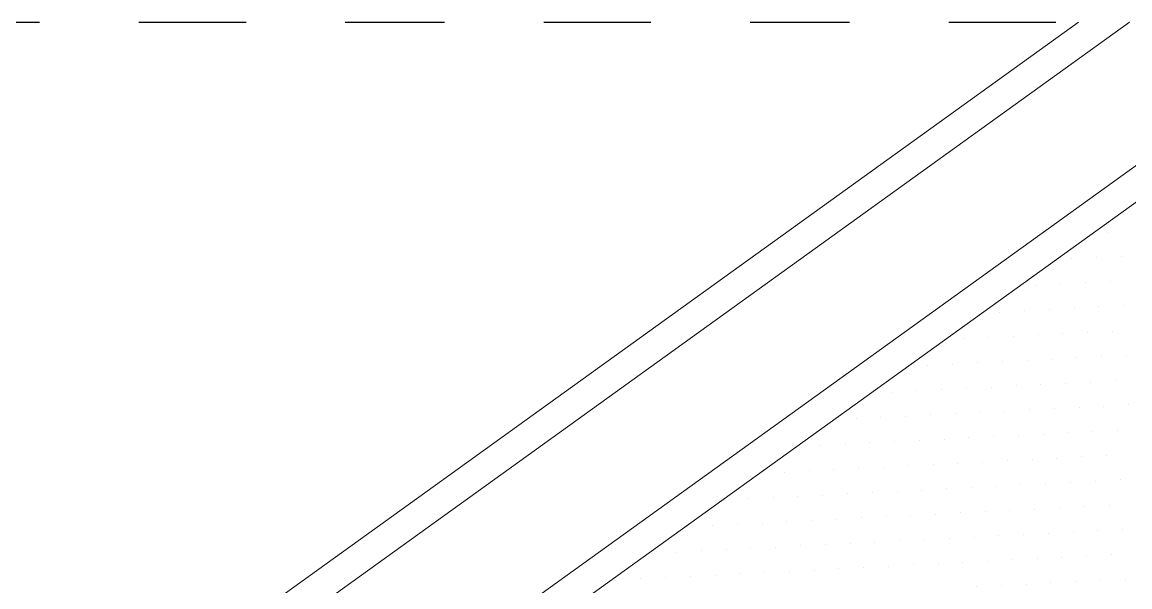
# Model space of a CAD drawing. Header units: inches. Extents: x -1721 to -596, y -6348 to -3031.
# Drawn here: x -822.639 to -821.523, y -3137.234 to -3136.665 of the extents above; entities that cross this region are included whole.
import ezdxf

# ---------------------------------------------------------------- set-up
doc = ezdxf.new("R2010")
doc.units = ezdxf.units.IN
doc.header["$MEASUREMENT"] = 0
doc.linetypes.add('$0$ACAD_ISO10W100', pattern=[18, 12, -3, 0, -3])
doc.layers.add('$0$AA pareti non sezionate', color=2, linetype='Continuous', lineweight=25)
doc.layers.add('$0$AA- arredo', color=8, linetype='Continuous', lineweight=18)

msp = doc.modelspace()

# ---------------------------------------------------------------- linework, layer by layer
at = {"layer": '$0$AA pareti non sezionate', "linetype": '$0$ACAD_ISO10W100', "ltscale": 0.009}
msp.add_line((-823.3371, -3136.6652), (-811.1798, -3136.6652), dxfattribs=at)
at = {"layer": '$0$AA- arredo'}
for p, q in [((-821.5744, -3136.6652), (-823.7544, -3138.2342)), ((-821.523, -3136.6652), (-823.7125, -3138.241)), ((-821.3158, -3136.6652), (-822.243, -3137.3325)), ((-821.2644, -3136.6652), (-822.2011, -3137.3393))]:
    msp.add_line(p, q, dxfattribs=at)
at = {"layer": '$0$AA- arredo', "linetype": 'Continuous'}
for p, q in [((-821.5451, -3136.8766), (-821.5451, -3136.8766)), ((-821.5813, -3136.9035), (-821.5813, -3136.9035)), ((-821.5563, -3136.9022), (-821.5563, -3136.9022)), ((-821.5313, -3136.9009), (-821.5313, -3136.9009)), ((-821.5426, -3136.9265), (-821.5426, -3136.9265)), ((-821.6175, -3136.9304), (-821.6175, -3136.9304)), ((-821.5925, -3136.9291), (-821.5925, -3136.9291)), ((-821.5675, -3136.9278), (-821.5675, -3136.9278)), ((-821.6536, -3136.9572), (-821.6536, -3136.9572)), ((-821.6287, -3136.956), (-821.6287, -3136.956)), ((-821.6037, -3136.9547), (-821.6037, -3136.9547)), ((-821.5787, -3136.9534), (-821.5787, -3136.9534)), ((-821.5538, -3136.9521), (-821.5538, -3136.9521)), ((-821.5288, -3136.9509), (-821.5288, -3136.9509)), ((-821.6649, -3136.9828), (-821.6649, -3136.9828)), ((-821.6399, -3136.9816), (-821.6399, -3136.9816)), ((-821.6149, -3136.9803), (-821.6149, -3136.9803)), ((-821.59, -3136.979), (-821.59, -3136.979)), ((-821.565, -3136.9777), (-821.565, -3136.9777)), ((-821.54, -3136.9765), (-821.54, -3136.9765)), ((-821.6898, -3136.9841), (-821.6898, -3136.9841)), ((-821.6012, -3137.0046), (-821.6012, -3137.0046)), ((-821.5762, -3137.0034), (-821.5762, -3137.0034)), ((-821.5512, -3137.0021), (-821.5512, -3137.0021)), ((-821.5263, -3137.0008), (-821.5263, -3137.0008)), ((-821.726, -3137.011), (-821.726, -3137.011)), ((-821.701, -3137.0097), (-821.701, -3137.0097)), ((-821.6761, -3137.0084), (-821.6761, -3137.0084)), ((-821.6511, -3137.0072), (-821.6511, -3137.0072)), ((-821.6261, -3137.0059), (-821.6261, -3137.0059)), ((-821.5624, -3137.0277), (-821.5624, -3137.0277)), ((-821.5375, -3137.0264), (-821.5375, -3137.0264)), ((-821.7622, -3137.0379), (-821.7622, -3137.0379)), ((-821.7372, -3137.0366), (-821.7372, -3137.0366)), ((-821.7122, -3137.0353), (-821.7122, -3137.0353)), ((-821.6873, -3137.034), (-821.6873, -3137.034)), ((-821.6623, -3137.0328), (-821.6623, -3137.0328)), ((-821.6373, -3137.0315), (-821.6373, -3137.0315)), ((-821.6124, -3137.0302), (-821.6124, -3137.0302)), ((-821.5874, -3137.029), (-821.5874, -3137.029)), ((-821.7235, -3137.0609), (-821.7235, -3137.0609)), ((-821.6985, -3137.0596), (-821.6985, -3137.0596)), ((-821.6735, -3137.0584), (-821.6735, -3137.0584)), ((-821.6486, -3137.0571), (-821.6486, -3137.0571)), ((-821.6236, -3137.0558), (-821.6236, -3137.0558)), ((-821.5986, -3137.0546), (-821.5986, -3137.0546)), ((-821.5737, -3137.0533), (-821.5737, -3137.0533)), ((-821.5487, -3137.052), (-821.5487, -3137.052)), ((-821.5237, -3137.0507), (-821.5237, -3137.0507)), ((-821.7984, -3137.0647), (-821.7984, -3137.0647)), ((-821.7734, -3137.0635), (-821.7734, -3137.0635)), ((-821.7484, -3137.0622), (-821.7484, -3137.0622)), ((-821.6598, -3137.0827), (-821.6598, -3137.0827)), ((-821.6348, -3137.0814), (-821.6348, -3137.0814)), ((-821.6098, -3137.0802), (-821.6098, -3137.0802)), ((-821.5849, -3137.0789), (-821.5849, -3137.0789)), ((-821.5599, -3137.0776), (-821.5599, -3137.0776)), ((-821.5349, -3137.0763), (-821.5349, -3137.0763)), ((-821.8345, -3137.0916), (-821.8345, -3137.0916)), ((-821.8096, -3137.0903), (-821.8096, -3137.0903)), ((-821.7846, -3137.0891), (-821.7846, -3137.0891)), ((-821.7596, -3137.0878), (-821.7596, -3137.0878)), ((-821.7347, -3137.0865), (-821.7347, -3137.0865)), ((-821.7097, -3137.0853), (-821.7097, -3137.0853)), ((-821.6847, -3137.084), (-821.6847, -3137.084)), ((-821.621, -3137.1058), (-821.621, -3137.1058)), ((-821.5961, -3137.1045), (-821.5961, -3137.1045)), ((-821.5711, -3137.1032), (-821.5711, -3137.1032)), ((-821.5461, -3137.102), (-821.5461, -3137.102)), ((-821.8208, -3137.1159), (-821.8208, -3137.1159)), ((-821.7958, -3137.1147), (-821.7958, -3137.1147)), ((-821.7708, -3137.1134), (-821.7708, -3137.1134)), ((-821.7459, -3137.1121), (-821.7459, -3137.1121)), ((-821.7209, -3137.1109), (-821.7209, -3137.1109)), ((-821.6959, -3137.1096), (-821.6959, -3137.1096)), ((-821.671, -3137.1083), (-821.671, -3137.1083)), ((-821.646, -3137.107), (-821.646, -3137.107)), ((-821.8957, -3137.1198), (-821.8957, -3137.1198)), ((-821.8707, -3137.1185), (-821.8707, -3137.1185)), ((-821.8458, -3137.1172), (-821.8458, -3137.1172)), ((-821.5574, -3137.1276), (-821.5574, -3137.1276)), ((-821.5324, -3137.1263), (-821.5324, -3137.1263)), ((-821.7821, -3137.139), (-821.7821, -3137.139)), ((-821.7571, -3137.1377), (-821.7571, -3137.1377)), ((-821.7321, -3137.1365), (-821.7321, -3137.1365)), ((-821.7072, -3137.1352), (-821.7072, -3137.1352)), ((-821.6822, -3137.1339), (-821.6822, -3137.1339)), ((-821.6572, -3137.1326), (-821.6572, -3137.1326)), ((-821.6323, -3137.1314), (-821.6323, -3137.1314)), ((-821.6073, -3137.1301), (-821.6073, -3137.1301)), ((-821.5823, -3137.1288), (-821.5823, -3137.1288)), ((-821.9319, -3137.1466), (-821.9319, -3137.1466)), ((-821.9069, -3137.1454), (-821.9069, -3137.1454)), ((-821.8819, -3137.1441), (-821.8819, -3137.1441)), ((-821.857, -3137.1428), (-821.857, -3137.1428)), ((-821.832, -3137.1415), (-821.832, -3137.1415)), ((-821.807, -3137.1403), (-821.807, -3137.1403)), ((-821.7184, -3137.1608), (-821.7184, -3137.1608)), ((-821.6934, -3137.1595), (-821.6934, -3137.1595)), ((-821.6684, -3137.1582), (-821.6684, -3137.1582)), ((-821.6435, -3137.157), (-821.6435, -3137.157)), ((-821.6185, -3137.1557), (-821.6185, -3137.1557)), ((-821.5935, -3137.1544), (-821.5935, -3137.1544)), ((-821.5686, -3137.1532), (-821.5686, -3137.1532)), ((-821.5436, -3137.1519), (-821.5436, -3137.1519)), ((-821.9431, -3137.1722), (-821.9431, -3137.1722)), ((-821.9181, -3137.171), (-821.9181, -3137.171)), ((-821.8931, -3137.1697), (-821.8931, -3137.1697)), ((-821.8682, -3137.1684), (-821.8682, -3137.1684)), ((-821.8432, -3137.1672), (-821.8432, -3137.1672)), ((-821.8182, -3137.1659), (-821.8182, -3137.1659)), ((-821.7933, -3137.1646), (-821.7933, -3137.1646)), ((-821.7683, -3137.1633), (-821.7683, -3137.1633)), ((-821.7433, -3137.1621), (-821.7433, -3137.1621)), ((-821.968, -3137.1735), (-821.968, -3137.1735)), ((-821.6796, -3137.1839), (-821.6796, -3137.1839)), ((-821.6547, -3137.1826), (-821.6547, -3137.1826)), ((-821.6297, -3137.1813), (-821.6297, -3137.1813)), ((-821.6047, -3137.18), (-821.6047, -3137.18)), ((-821.5798, -3137.1788), (-821.5798, -3137.1788)), ((-821.5548, -3137.1775), (-821.5548, -3137.1775)), ((-821.5298, -3137.1762), (-821.5298, -3137.1762)), ((-821.8794, -3137.194), (-821.8794, -3137.194)), ((-821.8544, -3137.1928), (-821.8544, -3137.1928)), ((-821.8295, -3137.1915), (-821.8295, -3137.1915)), ((-821.8045, -3137.1902), (-821.8045, -3137.1902)), ((-821.7795, -3137.1889), (-821.7795, -3137.1889)), ((-821.7545, -3137.1877), (-821.7545, -3137.1877)), ((-821.7296, -3137.1864), (-821.7296, -3137.1864)), ((-821.7046, -3137.1851), (-821.7046, -3137.1851)), ((-822.0042, -3137.2004), (-822.0042, -3137.2004)), ((-821.9793, -3137.1991), (-821.9793, -3137.1991)), ((-821.9543, -3137.1978), (-821.9543, -3137.1978)), ((-821.9293, -3137.1966), (-821.9293, -3137.1966)), ((-821.9044, -3137.1953), (-821.9044, -3137.1953)), ((-821.616, -3137.2056), (-821.616, -3137.2056)), ((-821.591, -3137.2044), (-821.591, -3137.2044)), ((-821.566, -3137.2031), (-821.566, -3137.2031)), ((-821.5411, -3137.2018), (-821.5411, -3137.2018)), ((-821.8407, -3137.2171), (-821.8407, -3137.2171)), ((-821.8157, -3137.2158), (-821.8157, -3137.2158)), ((-821.7907, -3137.2145), (-821.7907, -3137.2145)), ((-821.7658, -3137.2133), (-821.7658, -3137.2133)), ((-821.7408, -3137.212), (-821.7408, -3137.212)), ((-821.7158, -3137.2107), (-821.7158, -3137.2107)), ((-821.6909, -3137.2095), (-821.6909, -3137.2095)), ((-821.6659, -3137.2082), (-821.6659, -3137.2082)), ((-821.6409, -3137.2069), (-821.6409, -3137.2069)), ((-822.0404, -3137.2273), (-822.0404, -3137.2273)), ((-822.0154, -3137.226), (-822.0154, -3137.226)), ((-821.9905, -3137.2247), (-821.9905, -3137.2247)), ((-821.9655, -3137.2234), (-821.9655, -3137.2234)), ((-821.9405, -3137.2222), (-821.9405, -3137.2222)), ((-821.9156, -3137.2209), (-821.9156, -3137.2209)), ((-821.8906, -3137.2196), (-821.8906, -3137.2196)), ((-821.8656, -3137.2184), (-821.8656, -3137.2184)), ((-821.5523, -3137.2274), (-821.5523, -3137.2274)), ((-821.5273, -3137.2262), (-821.5273, -3137.2262)), ((-821.6771, -3137.2338), (-821.6771, -3137.2338)), ((-821.6521, -3137.2325), (-821.6521, -3137.2325)), ((-821.6272, -3137.2312), (-821.6272, -3137.2312)), ((-821.6022, -3137.23), (-821.6022, -3137.23)), ((-821.5772, -3137.2287), (-821.5772, -3137.2287))]:
    msp.add_line(p, q, dxfattribs=at)

doc.saveas('drawing.dxf')
